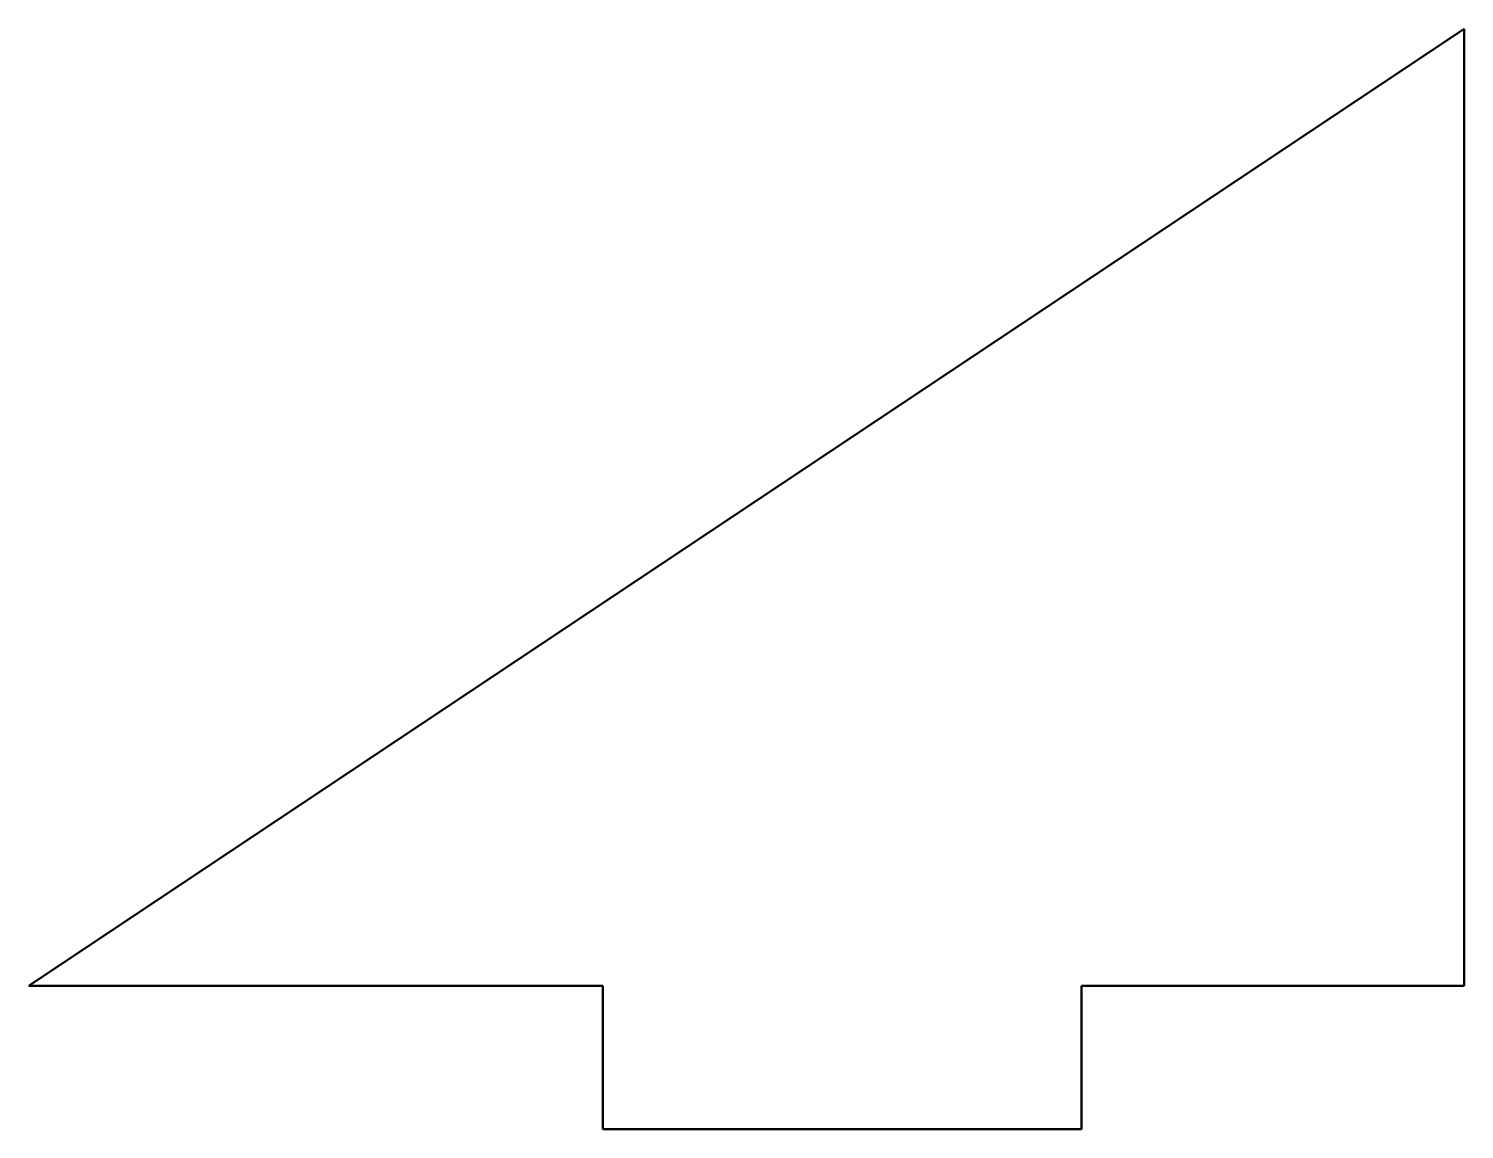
# Model space of a CAD drawing. Header units: inches. Extents: x 0 to 30, y 0 to 23.
import ezdxf

# ---------------------------------------------------------------- set-up
doc = ezdxf.new("R2010")
doc.units = ezdxf.units.IN
doc.header["$MEASUREMENT"] = 0
doc.layers.add('Visible (ISO)', color=7, linetype='Continuous', lineweight=50)

# ---------------------------------------------------------------- blocks, each defined once
blk = doc.blocks.new('2DOF-150-17-KRT1-01_Columna central (Base+tapa)_VIEW57')
at = {"layer": 'Visible (ISO)'}
for p, q in [((15, 11.5), (-15, -8.5)), ((15, -8.5), (15, 11.5)), ((-15, -8.5), (-3, -8.5)), ((-3, -8.5), (-3, -11.5)), ((7, -8.5), (15, -8.5)), ((7, -11.5), (7, -8.5)), ((-3, -11.5), (7, -11.5))]:
    blk.add_line(p, q, dxfattribs=at)

msp = doc.modelspace()

# ---------------------------------------------------------------- block references
msp.add_blockref('2DOF-150-17-KRT1-01_Columna central (Base+tapa)_VIEW57', (15, 11.5))

doc.saveas('drawing.dxf')
